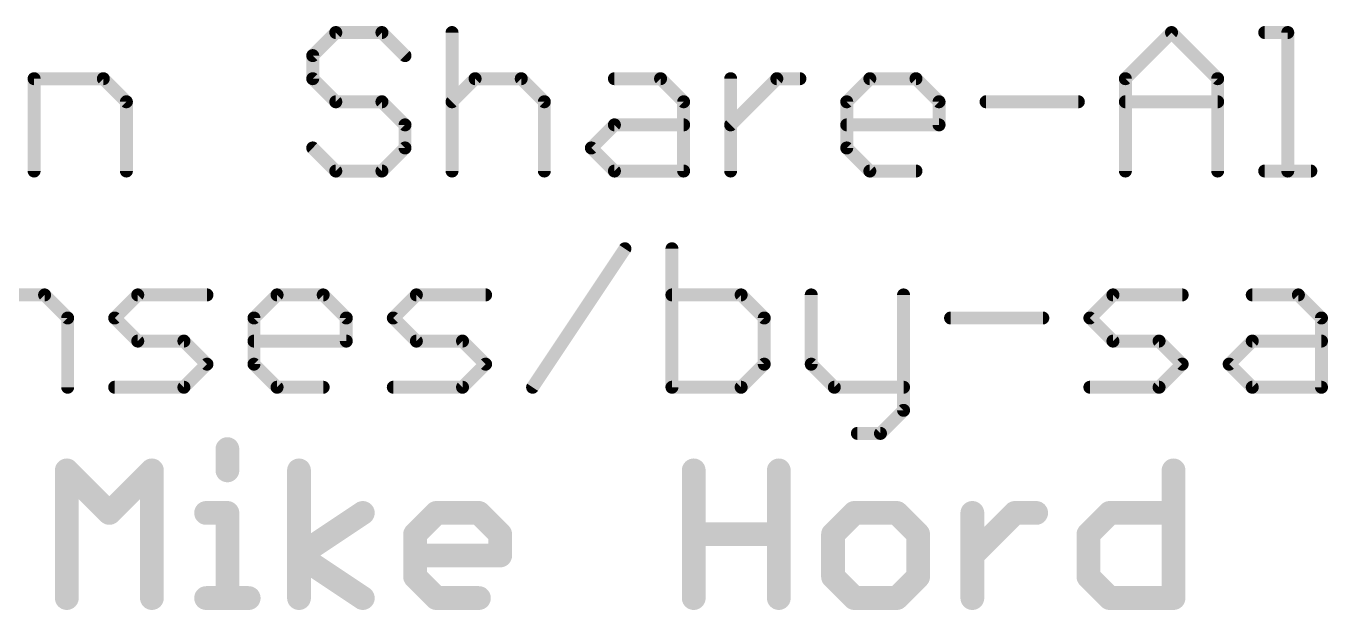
# Model space of a CAD drawing. Extents: x -9 to 98, y -32 to 31.
# Drawn here: x 60.67 to 75.97, y -31.75 to -24.89 of the extents above; entities that cross this region are included whole.
import ezdxf

# ---------------------------------------------------------------- set-up
doc = ezdxf.new("R2010")
doc.units = 0
doc.layers.add('51', color=53, linetype='CONTINUOUS')

msp = doc.modelspace()

# ---------------------------------------------------------------- linework, layer by layer
at = {"layer": '51'}
for points, const_width in [([(64.3108, -24.9668), (64.0397, -25.238)], 0.1524), ([(64.8531, -24.9668), (64.3108, -24.9668)], 0.1524), ([(65.1243, -25.238), (64.8531, -24.9668)], 0.1524), ([(65.6768, -24.9668), (65.6768, -26.5938)], 0.1524), ([(73.5897, -25.5091), (74.1321, -24.9668)], 0.1524), ([(74.1321, -24.9668), (74.6744, -25.5091)], 0.1524), ([(75.2269, -24.9668), (75.4981, -24.9668)], 0.1524), ([(75.4981, -24.9668), (75.4981, -26.5938)], 0.1524), ([(64.0397, -25.238), (64.0397, -25.5091)], 0.1524), ([(60.7653, -26.5938), (60.7653, -25.5091)], 0.1524), ([(60.7653, -25.5091), (61.5788, -25.5091)], 0.1524), ([(61.5788, -25.5091), (61.85, -25.7803)], 0.1524), ([(64.0397, -25.5091), (64.3108, -25.7803)], 0.1524), ([(65.6768, -25.7803), (65.948, -25.5091)], 0.1524), ([(65.948, -25.5091), (66.4903, -25.5091)], 0.1524), ([(66.4903, -25.5091), (66.7615, -25.7803)], 0.1524), ([(67.5851, -25.5091), (68.1275, -25.5091)], 0.1524), ([(68.1275, -25.5091), (68.3986, -25.7803)], 0.1524), ([(68.9511, -26.5938), (68.9511, -25.5091)], 0.1524), ([(68.9511, -26.0515), (69.4935, -25.5091)], 0.1524), ([(69.4935, -25.5091), (69.7646, -25.5091)], 0.1524), ([(70.3154, -25.7803), (70.5866, -25.5091)], 0.1524), ([(70.5866, -25.5091), (71.1289, -25.5091)], 0.1524), ([(71.1289, -25.5091), (71.4001, -25.7803)], 0.1524), ([(73.5897, -26.5938), (73.5897, -25.5091)], 0.1524), ([(74.6744, -25.5091), (74.6744, -26.5938)], 0.1524), ([(61.85, -25.7803), (61.85, -26.5938)], 0.1524), ([(64.3108, -25.7803), (64.8531, -25.7803)], 0.1524), ([(64.8531, -25.7803), (65.1243, -26.0515)], 0.1524), ([(66.7615, -25.7803), (66.7615, -26.5938)], 0.1524), ([(68.3986, -25.7803), (68.3986, -26.5938)], 0.1524), ([(70.3154, -26.3226), (70.3154, -25.7803)], 0.1524), ([(71.4001, -25.7803), (71.4001, -26.0515)], 0.1524), ([(71.9526, -25.7803), (73.0372, -25.7803)], 0.1524), ([(73.5897, -25.7803), (74.6744, -25.7803)], 0.1524), ([(65.1243, -26.0515), (65.1243, -26.3226)], 0.1524), ([(67.314, -26.3226), (67.5851, -26.0515)], 0.1524), ([(67.5851, -26.0515), (68.3986, -26.0515)], 0.1524), ([(71.4001, -26.0515), (70.3154, -26.0515)], 0.1524), ([(64.3108, -26.5938), (64.0397, -26.3226)], 0.1524), ([(65.1243, -26.3226), (64.8531, -26.5938)], 0.1524), ([(67.5851, -26.5938), (67.314, -26.3226)], 0.1524), ([(70.5866, -26.5938), (70.3154, -26.3226)], 0.1524), ([(64.8531, -26.5938), (64.3108, -26.5938)], 0.1524), ([(68.3986, -26.5938), (67.5851, -26.5938)], 0.1524), ([(71.1289, -26.5938), (70.5866, -26.5938)], 0.1524), ([(75.2269, -26.5938), (75.7692, -26.5938)], 0.1524), ([(66.6238, -29.1338), (67.7085, -27.5068)], 0.1524), ([(68.261, -27.5068), (68.261, -29.1338)], 0.1524), ([(60.0752, -28.0491), (60.8887, -28.0491)], 0.1524), ([(60.8887, -28.0491), (61.1598, -28.3203)], 0.1524), ([(61.7123, -28.3203), (61.9835, -28.0491)], 0.1524), ([(61.9835, -28.0491), (62.797, -28.0491)], 0.1524), ([(63.3495, -28.3203), (63.6206, -28.0491)], 0.1524), ([(63.6206, -28.0491), (64.163, -28.0491)], 0.1524), ([(64.163, -28.0491), (64.4341, -28.3203)], 0.1524), ([(64.9866, -28.3203), (65.2578, -28.0491)], 0.1524), ([(65.2578, -28.0491), (66.0713, -28.0491)], 0.1524), ([(69.0744, -28.0491), (68.261, -28.0491)], 0.1524), ([(69.3456, -28.3203), (69.0744, -28.0491)], 0.1524), ([(69.8981, -28.0491), (69.8981, -28.8626)], 0.1524), ([(70.9828, -28.0491), (70.9828, -29.405)], 0.1524), ([(73.1724, -28.3203), (73.4436, -28.0491)], 0.1524), ([(73.4436, -28.0491), (74.2571, -28.0491)], 0.1524), ([(75.0807, -28.0491), (75.6231, -28.0491)], 0.1524), ([(75.6231, -28.0491), (75.8942, -28.3203)], 0.1524), ([(61.1598, -28.3203), (61.1598, -29.1338)], 0.1524), ([(61.9835, -28.5915), (61.7123, -28.3203)], 0.1524), ([(63.3495, -28.8626), (63.3495, -28.3203)], 0.1524), ([(64.4341, -28.3203), (64.4341, -28.5915)], 0.1524), ([(65.2578, -28.5915), (64.9866, -28.3203)], 0.1524), ([(69.3456, -28.8626), (69.3456, -28.3203)], 0.1524), ([(71.5353, -28.3203), (72.6199, -28.3203)], 0.1524), ([(73.4436, -28.5915), (73.1724, -28.3203)], 0.1524), ([(75.8942, -28.3203), (75.8942, -29.1338)], 0.1524), ([(62.5258, -28.5915), (61.9835, -28.5915)], 0.1524), ([(62.797, -28.8626), (62.5258, -28.5915)], 0.1524), ([(64.4341, -28.5915), (63.3495, -28.5915)], 0.1524), ([(65.8001, -28.5915), (65.2578, -28.5915)], 0.1524), ([(66.0713, -28.8626), (65.8001, -28.5915)], 0.1524), ([(73.9859, -28.5915), (73.4436, -28.5915)], 0.1524), ([(74.2571, -28.8626), (73.9859, -28.5915)], 0.1524), ([(74.8096, -28.8626), (75.0807, -28.5915)], 0.1524), ([(75.0807, -28.5915), (75.8942, -28.5915)], 0.1524), ([(62.5258, -29.1338), (62.797, -28.8626)], 0.1524), ([(63.6206, -29.1338), (63.3495, -28.8626)], 0.1524), ([(65.8001, -29.1338), (66.0713, -28.8626)], 0.1524), ([(69.0744, -29.1338), (69.3456, -28.8626)], 0.1524), ([(69.8981, -28.8626), (70.1693, -29.1338)], 0.1524), ([(73.9859, -29.1338), (74.2571, -28.8626)], 0.1524), ([(75.0807, -29.1338), (74.8096, -28.8626)], 0.1524), ([(61.7123, -29.1338), (62.5258, -29.1338)], 0.1524), ([(64.163, -29.1338), (63.6206, -29.1338)], 0.1524), ([(64.9866, -29.1338), (65.8001, -29.1338)], 0.1524), ([(68.261, -29.1338), (69.0744, -29.1338)], 0.1524), ([(70.1693, -29.1338), (70.9828, -29.1338)], 0.1524), ([(73.1724, -29.1338), (73.9859, -29.1338)], 0.1524), ([(75.8942, -29.1338), (75.0807, -29.1338)], 0.1524), ([(70.9828, -29.405), (70.7116, -29.6761)], 0.1524), ([(70.7116, -29.6761), (70.4404, -29.6761)], 0.1524), ([(63.037, -29.8604), (63.037, -30.1104)], 0.2794), ([(61.1499, -31.6103), (61.1499, -30.1104)], 0.2794), ([(61.1499, -30.1104), (61.6498, -30.6104)], 0.2794), ([(61.6498, -30.6104), (62.1498, -30.1104)], 0.2794), ([(62.1498, -30.1104), (62.1498, -31.6103)], 0.2794), ([(63.8785, -31.6103), (63.8785, -30.1104)], 0.2794), ([(68.5171, -31.6103), (68.5171, -30.1104)], 0.2794), ([(69.517, -30.1104), (69.517, -31.6103)], 0.2794), ([(74.1556, -30.1104), (74.1556, -31.6103)], 0.2794), ([(62.787, -30.6104), (63.037, -30.6104)], 0.2794), ([(63.037, -30.6104), (63.037, -31.6103)], 0.2794), ([(63.8785, -31.1103), (64.6284, -30.6104)], 0.2794), ([(65.2427, -30.8604), (65.4927, -30.6104)], 0.2794), ([(65.4927, -30.6104), (65.9927, -30.6104)], 0.2794), ([(65.9927, -30.6104), (66.2427, -30.8604)], 0.2794), ([(70.4042, -30.6104), (70.1542, -30.8604)], 0.2794), ([(70.9042, -30.6104), (70.4042, -30.6104)], 0.2794), ([(71.1541, -30.8604), (70.9042, -30.6104)], 0.2794), ([(71.7914, -31.6103), (71.7914, -30.6104)], 0.2794), ([(71.7914, -31.1103), (72.2913, -30.6104)], 0.2794), ([(72.2913, -30.6104), (72.5413, -30.6104)], 0.2794), ([(73.1557, -30.8604), (73.4056, -30.6104)], 0.2794), ([(73.4056, -30.6104), (74.1556, -30.6104)], 0.2794), ([(65.2427, -31.3603), (65.2427, -30.8604)], 0.2794), ([(66.2427, -30.8604), (66.2427, -31.1103)], 0.2794), ([(68.5171, -30.8604), (69.517, -30.8604)], 0.2794), ([(70.1542, -30.8604), (70.1542, -31.3603)], 0.2794), ([(71.1541, -31.3603), (71.1541, -30.8604)], 0.2794), ([(73.1557, -31.3603), (73.1557, -30.8604)], 0.2794), ([(64.6284, -31.6103), (63.8785, -31.1103)], 0.2794), ([(66.2427, -31.1103), (65.2427, -31.1103)], 0.2794), ([(65.4927, -31.6103), (65.2427, -31.3603)], 0.2794), ([(70.1542, -31.3603), (70.4042, -31.6103)], 0.2794), ([(70.9042, -31.6103), (71.1541, -31.3603)], 0.2794), ([(73.4056, -31.6103), (73.1557, -31.3603)], 0.2794), ([(62.787, -31.6103), (63.287, -31.6103)], 0.2794), ([(65.9927, -31.6103), (65.4927, -31.6103)], 0.2794), ([(70.4042, -31.6103), (70.9042, -31.6103)], 0.2794), ([(74.1556, -31.6103), (73.4056, -31.6103)], 0.2794)]:
    msp.add_lwpolyline(points, dxfattribs=dict(at, const_width=const_width))
for points, const_width in [([(64.3108, -24.9287, 1), (64.3108, -25.0049)], 0.0762), ([(64.3378, -24.9938, 1), (64.2839, -24.9399)], 0.0762), ([(64.8801, -24.9399, 1), (64.8262, -24.9938)], 0.0762), ([(64.8531, -25.0049, 1), (64.8531, -24.9287)], 0.0762), ([(65.7149, -24.9668, 1), (65.6387, -24.9668)], 0.0762), ([(74.159, -24.9399, 1), (74.1051, -24.9938)], 0.0762), ([(74.159, -24.9938, 1), (74.1051, -24.9399)], 0.0762), ([(75.2269, -24.9287, 1), (75.2269, -25.0049)], 0.0762), ([(75.5362, -24.9668, 1), (75.46, -24.9668)], 0.0762), ([(75.4981, -25.0049, 1), (75.4981, -24.9287)], 0.0762), ([(64.0127, -25.211, 1), (64.0666, -25.2649)], 0.0762), ([(64.0778, -25.238, 1), (64.0016, -25.238)], 0.0762), ([(65.0974, -25.2649, 1), (65.1513, -25.211)], 0.0762), ([(60.8034, -25.5091, 1), (60.7272, -25.5091)], 0.0762), ([(60.7653, -25.471, 1), (60.7653, -25.5472)], 0.0762), ([(61.6058, -25.4822, 1), (61.5519, -25.5361)], 0.0762), ([(61.5788, -25.5472, 1), (61.5788, -25.471)], 0.0762), ([(64.0666, -25.4822, 1), (64.0127, -25.5361)], 0.0762), ([(64.0016, -25.5091, 1), (64.0778, -25.5091)], 0.0762), ([(65.948, -25.471, 1), (65.948, -25.5472)], 0.0762), ([(65.9749, -25.5361, 1), (65.921, -25.4822)], 0.0762), ([(66.5172, -25.4822, 1), (66.4634, -25.5361)], 0.0762), ([(66.4903, -25.5472, 1), (66.4903, -25.471)], 0.0762), ([(67.5851, -25.471, 1), (67.5851, -25.5472)], 0.0762), ([(68.1544, -25.4822, 1), (68.1005, -25.5361)], 0.0762), ([(68.1275, -25.5472, 1), (68.1275, -25.471)], 0.0762), ([(68.9892, -25.5091, 1), (68.913, -25.5091)], 0.0762), ([(69.4935, -25.471, 1), (69.4935, -25.5472)], 0.0762), ([(69.5204, -25.5361, 1), (69.4665, -25.4822)], 0.0762), ([(69.7646, -25.5472, 1), (69.7646, -25.471)], 0.0762), ([(70.5866, -25.471, 1), (70.5866, -25.5472)], 0.0762), ([(70.6135, -25.5361, 1), (70.5596, -25.4822)], 0.0762), ([(71.1559, -25.4822, 1), (71.102, -25.5361)], 0.0762), ([(71.1289, -25.5472, 1), (71.1289, -25.471)], 0.0762), ([(73.6278, -25.5091, 1), (73.5516, -25.5091)], 0.0762), ([(73.5628, -25.4822, 1), (73.6167, -25.5361)], 0.0762), ([(74.7125, -25.5091, 1), (74.6363, -25.5091)], 0.0762), ([(74.6474, -25.5361, 1), (74.7013, -25.4822)], 0.0762), ([(61.8881, -25.7803, 1), (61.8119, -25.7803)], 0.0762), ([(61.8231, -25.8072, 1), (61.8769, -25.7534)], 0.0762), ([(64.3108, -25.7422, 1), (64.3108, -25.8184)], 0.0762), ([(64.2839, -25.8072, 1), (64.3378, -25.7534)], 0.0762), ([(64.8801, -25.7534, 1), (64.8262, -25.8072)], 0.0762), ([(64.8531, -25.8184, 1), (64.8531, -25.7422)], 0.0762), ([(65.6499, -25.7534, 1), (65.7038, -25.8072)], 0.0762), ([(66.7996, -25.7803, 1), (66.7234, -25.7803)], 0.0762), ([(66.7345, -25.8072, 1), (66.7884, -25.7534)], 0.0762), ([(68.4367, -25.7803, 1), (68.3605, -25.7803)], 0.0762), ([(68.3717, -25.8072, 1), (68.4256, -25.7534)], 0.0762), ([(70.3535, -25.7803, 1), (70.2773, -25.7803)], 0.0762), ([(70.2885, -25.7534, 1), (70.3424, -25.8072)], 0.0762), ([(71.4382, -25.7803, 1), (71.362, -25.7803)], 0.0762), ([(71.3731, -25.8072, 1), (71.427, -25.7534)], 0.0762), ([(71.9526, -25.7422, 1), (71.9526, -25.8184)], 0.0762), ([(73.0372, -25.8184, 1), (73.0372, -25.7422)], 0.0762), ([(73.5897, -25.7422, 1), (73.5897, -25.8184)], 0.0762), ([(74.6744, -25.8184, 1), (74.6744, -25.7422)], 0.0762), ([(65.1624, -26.0515, 1), (65.0862, -26.0515)], 0.0762), ([(65.0974, -26.0784, 1), (65.1513, -26.0245)], 0.0762), ([(67.5851, -26.0134, 1), (67.5851, -26.0896)], 0.0762), ([(67.6121, -26.0784, 1), (67.5582, -26.0245)], 0.0762), ([(68.3986, -26.0896, 1), (68.3986, -26.0134)], 0.0762), ([(68.9242, -26.0245, 1), (68.9781, -26.0784)], 0.0762), ([(70.3154, -26.0134, 1), (70.3154, -26.0896)], 0.0762), ([(71.4001, -26.0896, 1), (71.4001, -26.0134)], 0.0762), ([(71.362, -26.0515, 1), (71.4382, -26.0515)], 0.0762), ([(64.0666, -26.2957, 1), (64.0127, -26.3496)], 0.0762), ([(65.0862, -26.3226, 1), (65.1624, -26.3226)], 0.0762), ([(65.1513, -26.3496, 1), (65.0974, -26.2957)], 0.0762), ([(67.3409, -26.2957, 1), (67.287, -26.3496)], 0.0762), ([(67.287, -26.2957, 1), (67.3409, -26.3496)], 0.0762), ([(70.3424, -26.2957, 1), (70.2885, -26.3496)], 0.0762), ([(70.2773, -26.3226, 1), (70.3535, -26.3226)], 0.0762), ([(60.7272, -26.5938, 1), (60.8034, -26.5938)], 0.0762), ([(61.8119, -26.5938, 1), (61.8881, -26.5938)], 0.0762), ([(64.3108, -26.5557, 1), (64.3108, -26.6319)], 0.0762), ([(64.2839, -26.6207, 1), (64.3378, -26.5669)], 0.0762), ([(64.8262, -26.5669, 1), (64.8801, -26.6207)], 0.0762), ([(64.8531, -26.6319, 1), (64.8531, -26.5557)], 0.0762), ([(65.6387, -26.5938, 1), (65.7149, -26.5938)], 0.0762), ([(66.7234, -26.5938, 1), (66.7996, -26.5938)], 0.0762), ([(67.5851, -26.5557, 1), (67.5851, -26.6319)], 0.0762), ([(67.5582, -26.6207, 1), (67.6121, -26.5669)], 0.0762), ([(68.3605, -26.5938, 1), (68.4367, -26.5938)], 0.0762), ([(68.3986, -26.6319, 1), (68.3986, -26.5557)], 0.0762), ([(68.913, -26.5938, 1), (68.9892, -26.5938)], 0.0762), ([(70.5866, -26.5557, 1), (70.5866, -26.6319)], 0.0762), ([(70.5596, -26.6207, 1), (70.6135, -26.5669)], 0.0762), ([(71.1289, -26.6319, 1), (71.1289, -26.5557)], 0.0762), ([(73.5516, -26.5938, 1), (73.6278, -26.5938)], 0.0762), ([(74.6363, -26.5938, 1), (74.7125, -26.5938)], 0.0762), ([(75.2269, -26.5557, 1), (75.2269, -26.6319)], 0.0762), ([(75.46, -26.5938, 1), (75.5362, -26.5938)], 0.0762), ([(75.7692, -26.6319, 1), (75.7692, -26.5557)], 0.0762), ([(67.7402, -27.5279, 1), (67.6768, -27.4857)], 0.0762), ([(68.2991, -27.5068, 1), (68.2229, -27.5068)], 0.0762), ([(60.9156, -28.0222, 1), (60.8617, -28.0761)], 0.0762), ([(60.8887, -28.0872, 1), (60.8887, -28.011)], 0.0762), ([(61.9835, -28.011, 1), (61.9835, -28.0872)], 0.0762), ([(62.0104, -28.0761, 1), (61.9565, -28.0222)], 0.0762), ([(62.797, -28.0872, 1), (62.797, -28.011)], 0.0762), ([(63.6206, -28.011, 1), (63.6206, -28.0872)], 0.0762), ([(63.6476, -28.0761, 1), (63.5937, -28.0222)], 0.0762), ([(64.1899, -28.0222, 1), (64.136, -28.0761)], 0.0762), ([(64.163, -28.0872, 1), (64.163, -28.011)], 0.0762), ([(65.2578, -28.011, 1), (65.2578, -28.0872)], 0.0762), ([(65.2847, -28.0761, 1), (65.2309, -28.0222)], 0.0762), ([(66.0713, -28.0872, 1), (66.0713, -28.011)], 0.0762), ([(68.261, -28.011, 1), (68.261, -28.0872)], 0.0762), ([(69.1014, -28.0222, 1), (69.0475, -28.0761)], 0.0762), ([(69.0744, -28.0872, 1), (69.0744, -28.011)], 0.0762), ([(69.9362, -28.0491, 1), (69.86, -28.0491)], 0.0762), ([(71.0209, -28.0491, 1), (70.9447, -28.0491)], 0.0762), ([(73.4436, -28.011, 1), (73.4436, -28.0872)], 0.0762), ([(73.4705, -28.0761, 1), (73.4166, -28.0222)], 0.0762), ([(74.2571, -28.0872, 1), (74.2571, -28.011)], 0.0762), ([(75.0807, -28.011, 1), (75.0807, -28.0872)], 0.0762), ([(75.65, -28.0222, 1), (75.5961, -28.0761)], 0.0762), ([(75.6231, -28.0872, 1), (75.6231, -28.011)], 0.0762), ([(61.1979, -28.3203, 1), (61.1217, -28.3203)], 0.0762), ([(61.1329, -28.3472, 1), (61.1868, -28.2934)], 0.0762), ([(61.7393, -28.2934, 1), (61.6854, -28.3472)], 0.0762), ([(61.6854, -28.2934, 1), (61.7393, -28.3472)], 0.0762), ([(63.3876, -28.3203, 1), (63.3114, -28.3203)], 0.0762), ([(63.3225, -28.2934, 1), (63.3764, -28.3472)], 0.0762), ([(64.4722, -28.3203, 1), (64.396, -28.3203)], 0.0762), ([(64.4072, -28.3472, 1), (64.4611, -28.2934)], 0.0762), ([(65.0136, -28.2934, 1), (64.9597, -28.3472)], 0.0762), ([(64.9597, -28.2934, 1), (65.0136, -28.3472)], 0.0762), ([(69.3837, -28.3203, 1), (69.3075, -28.3203)], 0.0762), ([(69.3187, -28.3472, 1), (69.3726, -28.2934)], 0.0762), ([(71.5353, -28.2822, 1), (71.5353, -28.3584)], 0.0762), ([(72.6199, -28.3584, 1), (72.6199, -28.2822)], 0.0762), ([(73.1994, -28.2934, 1), (73.1455, -28.3472)], 0.0762), ([(73.1455, -28.2934, 1), (73.1994, -28.3472)], 0.0762), ([(75.9323, -28.3203, 1), (75.8561, -28.3203)], 0.0762), ([(75.8673, -28.3472, 1), (75.9212, -28.2934)], 0.0762), ([(61.9835, -28.5534, 1), (61.9835, -28.6296)], 0.0762), ([(61.9565, -28.6184, 1), (62.0104, -28.5645)], 0.0762), ([(62.5528, -28.5645, 1), (62.4989, -28.6184)], 0.0762), ([(62.5258, -28.6296, 1), (62.5258, -28.5534)], 0.0762), ([(63.3495, -28.5534, 1), (63.3495, -28.6296)], 0.0762), ([(64.396, -28.5915, 1), (64.4722, -28.5915)], 0.0762), ([(64.4341, -28.6296, 1), (64.4341, -28.5534)], 0.0762), ([(65.2578, -28.5534, 1), (65.2578, -28.6296)], 0.0762), ([(65.2309, -28.6184, 1), (65.2847, -28.5645)], 0.0762), ([(65.8271, -28.5645, 1), (65.7732, -28.6184)], 0.0762), ([(65.8001, -28.6296, 1), (65.8001, -28.5534)], 0.0762), ([(73.4436, -28.5534, 1), (73.4436, -28.6296)], 0.0762), ([(73.4166, -28.6184, 1), (73.4705, -28.5645)], 0.0762), ([(74.0129, -28.5645, 1), (73.959, -28.6184)], 0.0762), ([(73.9859, -28.6296, 1), (73.9859, -28.5534)], 0.0762), ([(75.0807, -28.5534, 1), (75.0807, -28.6296)], 0.0762), ([(75.1077, -28.6184, 1), (75.0538, -28.5645)], 0.0762), ([(75.8942, -28.6296, 1), (75.8942, -28.5534)], 0.0762), ([(62.8239, -28.8896, 1), (62.77, -28.8357)], 0.0762), ([(62.77, -28.8896, 1), (62.8239, -28.8357)], 0.0762), ([(63.3764, -28.8357, 1), (63.3225, -28.8896)], 0.0762), ([(63.3114, -28.8626, 1), (63.3876, -28.8626)], 0.0762), ([(66.0982, -28.8896, 1), (66.0444, -28.8357)], 0.0762), ([(66.0444, -28.8896, 1), (66.0982, -28.8357)], 0.0762), ([(69.3075, -28.8626, 1), (69.3837, -28.8626)], 0.0762), ([(69.3725, -28.8896, 1), (69.3187, -28.8357)], 0.0762), ([(69.925, -28.8357, 1), (69.8712, -28.8896)], 0.0762), ([(69.86, -28.8626, 1), (69.9362, -28.8626)], 0.0762), ([(74.284, -28.8896, 1), (74.2301, -28.8357)], 0.0762), ([(74.2301, -28.8896, 1), (74.284, -28.8357)], 0.0762), ([(74.8365, -28.8357, 1), (74.7826, -28.8896)], 0.0762), ([(74.7826, -28.8357, 1), (74.8365, -28.8896)], 0.0762), ([(61.7123, -29.0957, 1), (61.7123, -29.1719)], 0.0762), ([(62.4989, -29.1069, 1), (62.5528, -29.1607)], 0.0762), ([(62.5258, -29.1719, 1), (62.5258, -29.0957)], 0.0762), ([(63.6206, -29.0957, 1), (63.6206, -29.1719)], 0.0762), ([(63.5937, -29.1607, 1), (63.6476, -29.1069)], 0.0762), ([(64.163, -29.1719, 1), (64.163, -29.0957)], 0.0762), ([(64.9866, -29.0957, 1), (64.9866, -29.1719)], 0.0762), ([(65.7732, -29.1069, 1), (65.8271, -29.1607)], 0.0762), ([(65.8001, -29.1719, 1), (65.8001, -29.0957)], 0.0762), ([(68.261, -29.0957, 1), (68.261, -29.1719)], 0.0762), ([(69.0475, -29.1069, 1), (69.1014, -29.1607)], 0.0762), ([(69.0744, -29.1719, 1), (69.0744, -29.0957)], 0.0762), ([(70.1693, -29.0957, 1), (70.1693, -29.1719)], 0.0762), ([(70.1423, -29.1607, 1), (70.1962, -29.1069)], 0.0762), ([(70.9828, -29.1719, 1), (70.9828, -29.0957)], 0.0762), ([(73.1724, -29.0957, 1), (73.1724, -29.1719)], 0.0762), ([(73.959, -29.1069, 1), (74.0129, -29.1607)], 0.0762), ([(73.9859, -29.1719, 1), (73.9859, -29.0957)], 0.0762), ([(75.0807, -29.0957, 1), (75.0807, -29.1719)], 0.0762), ([(75.0538, -29.1607, 1), (75.1077, -29.1069)], 0.0762), ([(75.8942, -29.1719, 1), (75.8942, -29.0957)], 0.0762), ([(61.1217, -29.1338, 1), (61.1979, -29.1338)], 0.0762), ([(66.5921, -29.1127, 1), (66.6555, -29.1549)], 0.0762), ([(68.2229, -29.1338, 1), (68.2991, -29.1338)], 0.0762), ([(75.8561, -29.1338, 1), (75.9323, -29.1338)], 0.0762), ([(70.9447, -29.405, 1), (71.0209, -29.405)], 0.0762), ([(71.0097, -29.4319, 1), (70.9558, -29.378)], 0.0762), ([(70.4404, -29.638, 1), (70.4404, -29.7142)], 0.0762), ([(70.6847, -29.6492, 1), (70.7385, -29.7031)], 0.0762), ([(70.7116, -29.7142, 1), (70.7116, -29.638)], 0.0762), ([(63.1068, -29.8604, 1), (62.9671, -29.8604)], 0.1397), ([(61.2197, -30.1104, 1), (61.08, -30.1104)], 0.1397), ([(61.1992, -30.061, 1), (61.1005, -30.1598)], 0.1397), ([(62.2196, -30.1104, 1), (62.0799, -30.1104)], 0.1397), ([(62.1992, -30.1598, 1), (62.1004, -30.061)], 0.1397), ([(63.9483, -30.1104, 1), (63.8086, -30.1104)], 0.1397), ([(68.5869, -30.1104, 1), (68.4472, -30.1104)], 0.1397), ([(69.5868, -30.1104, 1), (69.4471, -30.1104)], 0.1397), ([(74.2254, -30.1104, 1), (74.0857, -30.1104)], 0.1397), ([(62.9671, -30.1104, 1), (63.1068, -30.1104)], 0.1397), ([(61.6004, -30.561, 1), (61.6992, -30.6598)], 0.1397), ([(61.6004, -30.6598, 1), (61.6992, -30.561)], 0.1397), ([(62.787, -30.5405, 1), (62.787, -30.6802)], 0.1397), ([(63.1068, -30.6104, 1), (62.9671, -30.6104)], 0.1397), ([(63.037, -30.6802, 1), (63.037, -30.5405)], 0.1397), ([(64.6671, -30.6685, 1), (64.5896, -30.5523)], 0.1397), ([(65.4927, -30.5405, 1), (65.4927, -30.6802)], 0.1397), ([(65.5421, -30.6598, 1), (65.4433, -30.561)], 0.1397), ([(66.0421, -30.561, 1), (65.9433, -30.6598)], 0.1397), ([(65.9927, -30.6802, 1), (65.9927, -30.5405)], 0.1397), ([(70.4042, -30.5405, 1), (70.4042, -30.6802)], 0.1397), ([(70.4536, -30.6598, 1), (70.3548, -30.561)], 0.1397), ([(70.9535, -30.561, 1), (70.8548, -30.6598)], 0.1397), ([(70.9042, -30.6802, 1), (70.9042, -30.5405)], 0.1397), ([(71.8612, -30.6104, 1), (71.7215, -30.6104)], 0.1397), ([(72.2913, -30.5405, 1), (72.2913, -30.6802)], 0.1397), ([(72.3407, -30.6598, 1), (72.2419, -30.561)], 0.1397), ([(72.5413, -30.6802, 1), (72.5413, -30.5405)], 0.1397), ([(73.4056, -30.5405, 1), (73.4056, -30.6802)], 0.1397), ([(73.455, -30.6598, 1), (73.3563, -30.561)], 0.1397), ([(74.1556, -30.6802, 1), (74.1556, -30.5405)], 0.1397), ([(65.3126, -30.8604, 1), (65.1729, -30.8604)], 0.1397), ([(65.1934, -30.811, 1), (65.2921, -30.9098)], 0.1397), ([(66.3125, -30.8604, 1), (66.1728, -30.8604)], 0.1397), ([(66.1933, -30.9098, 1), (66.2921, -30.811)], 0.1397), ([(68.5171, -30.7905, 1), (68.5171, -30.9302)], 0.1397), ([(69.517, -30.9302, 1), (69.517, -30.7905)], 0.1397), ([(70.2241, -30.8604, 1), (70.0844, -30.8604)], 0.1397), ([(70.1048, -30.811, 1), (70.2036, -30.9098)], 0.1397), ([(71.224, -30.8604, 1), (71.0843, -30.8604)], 0.1397), ([(71.1047, -30.9098, 1), (71.2035, -30.811)], 0.1397), ([(73.2255, -30.8604, 1), (73.0858, -30.8604)], 0.1397), ([(73.1063, -30.811, 1), (73.2051, -30.9098)], 0.1397), ([(63.9172, -31.0522, 1), (63.8397, -31.1685)], 0.1397), ([(63.8397, -31.0522, 1), (63.9172, -31.1685)], 0.1397), ([(65.2427, -31.0405, 1), (65.2427, -31.1802)], 0.1397), ([(66.1728, -31.1103, 1), (66.3125, -31.1103)], 0.1397), ([(66.2427, -31.1802, 1), (66.2427, -31.0405)], 0.1397), ([(71.742, -31.0609, 1), (71.8408, -31.1597)], 0.1397), ([(65.1729, -31.3603, 1), (65.3126, -31.3603)], 0.1397), ([(65.2921, -31.3109, 1), (65.1934, -31.4097)], 0.1397), ([(70.2036, -31.3109, 1), (70.1048, -31.4097)], 0.1397), ([(70.0844, -31.3603, 1), (70.2241, -31.3603)], 0.1397), ([(71.0843, -31.3603, 1), (71.224, -31.3603)], 0.1397), ([(71.2035, -31.4097, 1), (71.1047, -31.3109)], 0.1397), ([(73.2051, -31.3109, 1), (73.1063, -31.4097)], 0.1397), ([(73.0858, -31.3603, 1), (73.2255, -31.3603)], 0.1397), ([(62.787, -31.5405, 1), (62.787, -31.6802)], 0.1397), ([(63.287, -31.6802, 1), (63.287, -31.5405)], 0.1397), ([(64.5896, -31.6684, 1), (64.6671, -31.5522)], 0.1397), ([(65.4927, -31.5405, 1), (65.4927, -31.6802)], 0.1397), ([(65.4433, -31.6597, 1), (65.5421, -31.5609)], 0.1397), ([(65.9927, -31.6802, 1), (65.9927, -31.5405)], 0.1397), ([(70.4042, -31.5405, 1), (70.4042, -31.6802)], 0.1397), ([(70.3548, -31.6597, 1), (70.4536, -31.5609)], 0.1397), ([(70.8548, -31.5609, 1), (70.9535, -31.6597)], 0.1397), ([(70.9042, -31.6802, 1), (70.9042, -31.5405)], 0.1397), ([(73.4056, -31.5405, 1), (73.4056, -31.6802)], 0.1397), ([(73.3563, -31.6597, 1), (73.455, -31.5609)], 0.1397), ([(74.1556, -31.6802, 1), (74.1556, -31.5405)], 0.1397), ([(61.08, -31.6103, 1), (61.2197, -31.6103)], 0.1397), ([(62.0799, -31.6103, 1), (62.2196, -31.6103)], 0.1397), ([(62.9671, -31.6103, 1), (63.1068, -31.6103)], 0.1397), ([(63.8086, -31.6103, 1), (63.9483, -31.6103)], 0.1397), ([(68.4472, -31.6103, 1), (68.5869, -31.6103)], 0.1397), ([(69.4471, -31.6103, 1), (69.5868, -31.6103)], 0.1397), ([(71.7215, -31.6103, 1), (71.8612, -31.6103)], 0.1397), ([(74.0857, -31.6103, 1), (74.2254, -31.6103)], 0.1397)]:
    msp.add_lwpolyline(points, format="xyb", dxfattribs=dict(at, const_width=const_width))

doc.saveas('drawing.dxf')
